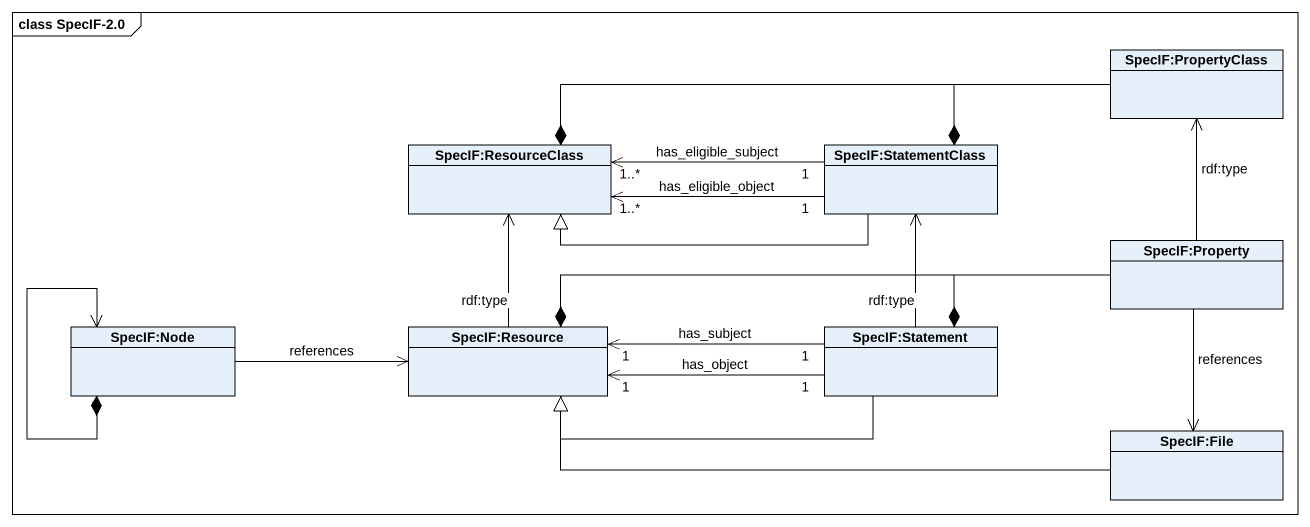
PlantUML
@startuml
mainframe class SpecIF-2.0
hide circle
hide empty members
class "SpecIF:PropertyClass" as SpecIF_PropertyClass
class "SpecIF:ResourceClass" as SpecIF_ResourceClass
class "SpecIF:StatementClass" as SpecIF_StatementClass
class "SpecIF:Property" as SpecIF_Property
class "SpecIF:Node" as SpecIF_Node
class "SpecIF:Resource" as SpecIF_Resource
class "SpecIF:Statement" as SpecIF_Statement
class "SpecIF:File" as SpecIF_File
SpecIF_ResourceClass *-right- SpecIF_PropertyClass
SpecIF_StatementClass *-right- SpecIF_PropertyClass
SpecIF_StatementClass "1" -left-> "1..*" SpecIF_ResourceClass : has_eligible_subject
SpecIF_StatementClass "1" -left-> "1..*" SpecIF_ResourceClass : has_eligible_object
SpecIF_StatementClass -left-|> SpecIF_ResourceClass
SpecIF_Property -up-> SpecIF_PropertyClass : rdf:type
SpecIF_Property --> SpecIF_File : references
SpecIF_Node *--> SpecIF_Node
SpecIF_Node -right-> SpecIF_Resource : references
SpecIF_Resource -up-> SpecIF_ResourceClass : rdf:type
SpecIF_Resource *-right- SpecIF_Property
SpecIF_Statement -up-> SpecIF_StatementClass : rdf:type
SpecIF_Statement *-right- SpecIF_Property
SpecIF_Statement -left-|> SpecIF_Resource
SpecIF_Statement "1" -left-> "1" SpecIF_Resource : has_subject
SpecIF_Statement "1" -left-> "1" SpecIF_Resource : has_object
SpecIF_File -left-|> SpecIF_Resource
@enduml
